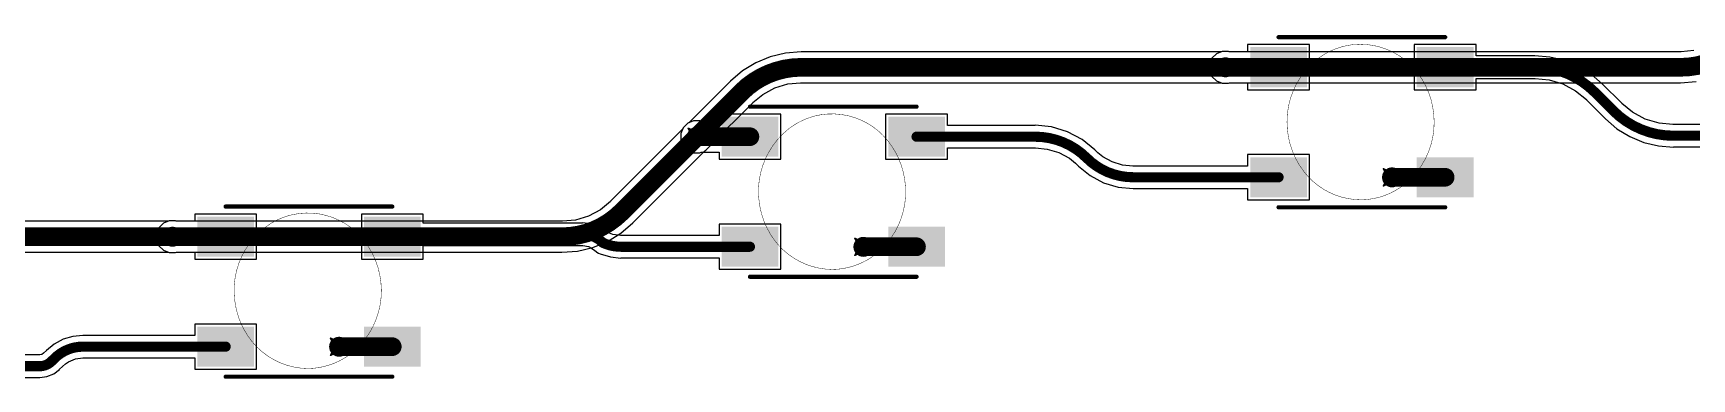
# Model space of a CAD drawing. Header units: inches. Extents: x -11 to 1110, y -7 to 455.
# Drawn here: x 252.08 to 301.85, y 297.59 to 307.96 of the extents above; entities that cross this region are included whole.
import ezdxf

# ---------------------------------------------------------------- set-up
doc = ezdxf.new("R2010")
doc.units = ezdxf.units.IN
for name, color, linetype in [('Bottom Layer', 5, 'Continuous'), ('Drill Drawing', 1, 'Continuous'), ('Mechanical 7', 56, 'Continuous'), ('Top Layer', 1, 'Continuous'), ('Top Overlay', 2, 'Continuous'), ('Top Paste', 8, 'Continuous'), ('Top Solder', 216, 'Continuous'), ('Via Holes', 16, 'Continuous')]:
    doc.layers.add(name, color=color, linetype=linetype)

msp = doc.modelspace()

# ---------------------------------------------------------------- hatches: boundary and pattern name
at = {"layer": 'Bottom Layer'}
h = msp.add_hatch(color=5, dxfattribs=at)
edge = h.paths.add_edge_path()
edge.add_arc((287.855, 306.936), 0.3, 0, 360)
h = msp.add_hatch(color=5, dxfattribs=at)
edge = h.paths.add_edge_path()
edge.add_arc((271.991, 304.852), 0.3, 0, 360)
h = msp.add_hatch(color=5, dxfattribs=at)
edge = h.paths.add_edge_path()
edge.add_arc((292.855, 303.636), 0.3, 0, 360)
h = msp.add_hatch(color=5, dxfattribs=at)
edge = h.paths.add_edge_path()
edge.add_arc((256.257, 301.856), 0.3, 0, 360)
h = msp.add_hatch(color=5, dxfattribs=at)
edge = h.paths.add_edge_path()
edge.add_arc((276.991, 301.552), 0.3, 0, 360)
h = msp.add_hatch(color=5, dxfattribs=at)
edge = h.paths.add_edge_path()
edge.add_arc((261.257, 298.556), 0.3, 0, 360)
at = {"layer": 'Top Layer'}
h = msp.add_hatch(color=1, dxfattribs=at)
edge = h.paths.add_edge_path()
edge.add_arc((287.855, 306.936), 0.3, 0, 360)
for points in [[(288.701, 307.439), (290.201, 307.439), (290.201, 306.439), (288.701, 306.439)], [(295.201, 306.439), (293.701, 306.439), (293.701, 307.439), (295.201, 307.439)], [(272.836, 305.355), (274.336, 305.355), (274.336, 304.355), (272.836, 304.355)], [(279.336, 304.355), (277.836, 304.355), (277.836, 305.355), (279.336, 305.355)], [(288.701, 304.139), (290.201, 304.139), (290.201, 303.139), (288.701, 303.139)], [(293.701, 304.139), (295.201, 304.139), (295.201, 303.139), (293.701, 303.139)], [(257.103, 302.359), (258.603, 302.359), (258.603, 301.359), (257.103, 301.359)], [(263.603, 301.359), (262.103, 301.359), (262.103, 302.359), (263.603, 302.359)], [(272.836, 302.055), (274.336, 302.055), (274.336, 301.055), (272.836, 301.055)], [(277.836, 302.055), (279.336, 302.055), (279.336, 301.055), (277.836, 301.055)], [(257.103, 299.059), (258.603, 299.059), (258.603, 298.059), (257.103, 298.059)], [(262.103, 299.059), (263.603, 299.059), (263.603, 298.059), (262.103, 298.059)]]:
    msp.add_hatch(color=1, dxfattribs=at).paths.add_polyline_path(points)
h = msp.add_hatch(color=1, dxfattribs=at)
edge = h.paths.add_edge_path()
edge.add_arc((271.991, 304.852), 0.3, 0, 360)
h = msp.add_hatch(color=1, dxfattribs=at)
edge = h.paths.add_edge_path()
edge.add_arc((292.855, 303.636), 0.3, 0, 360)
h = msp.add_hatch(color=1, dxfattribs=at)
edge = h.paths.add_edge_path()
edge.add_arc((256.257, 301.856), 0.3, 0, 360)
h = msp.add_hatch(color=1, dxfattribs=at)
edge = h.paths.add_edge_path()
edge.add_arc((276.991, 301.552), 0.3, 0, 360)
h = msp.add_hatch(color=1, dxfattribs=at)
edge = h.paths.add_edge_path()
edge.add_arc((261.257, 298.556), 0.3, 0, 360)
at = {"layer": 'Top Paste'}
for points in [[(288.701, 307.439), (290.201, 307.439), (290.201, 306.439), (288.701, 306.439)], [(295.201, 306.439), (293.701, 306.439), (293.701, 307.439), (295.201, 307.439)], [(272.836, 305.355), (274.336, 305.355), (274.336, 304.355), (272.836, 304.355)], [(279.336, 304.355), (277.836, 304.355), (277.836, 305.355), (279.336, 305.355)], [(288.701, 304.139), (290.201, 304.139), (290.201, 303.139), (288.701, 303.139)], [(293.701, 304.139), (295.201, 304.139), (295.201, 303.139), (293.701, 303.139)], [(257.103, 302.359), (258.603, 302.359), (258.603, 301.359), (257.103, 301.359)], [(263.603, 301.359), (262.103, 301.359), (262.103, 302.359), (263.603, 302.359)], [(272.836, 302.055), (274.336, 302.055), (274.336, 301.055), (272.836, 301.055)], [(277.836, 302.055), (279.336, 302.055), (279.336, 301.055), (277.836, 301.055)], [(257.103, 299.059), (258.603, 299.059), (258.603, 298.059), (257.103, 298.059)], [(262.103, 299.059), (263.603, 299.059), (263.603, 298.059), (262.103, 298.059)]]:
    msp.add_hatch(color=8, dxfattribs=at).paths.add_polyline_path(points)
at = {"layer": 'Top Solder'}
for points in [[(288.599, 307.541), (290.302, 307.541), (290.302, 306.338), (288.599, 306.338)], [(295.302, 306.338), (293.599, 306.338), (293.599, 307.541), (295.302, 307.541)], [(272.735, 305.457), (274.438, 305.457), (274.438, 304.254), (272.735, 304.254)], [(279.438, 304.254), (277.735, 304.254), (277.735, 305.457), (279.438, 305.457)], [(288.599, 304.241), (290.302, 304.241), (290.302, 303.038), (288.599, 303.038)], [(293.599, 304.241), (295.302, 304.241), (295.302, 303.038), (293.599, 303.038)], [(257.001, 302.461), (258.705, 302.461), (258.705, 301.258), (257.001, 301.258)], [(263.705, 301.258), (262.001, 301.258), (262.001, 302.461), (263.705, 302.461)], [(272.735, 302.157), (274.438, 302.157), (274.438, 300.954), (272.735, 300.954)], [(277.735, 302.157), (279.438, 302.157), (279.438, 300.954), (277.735, 300.954)], [(257.001, 299.161), (258.705, 299.161), (258.705, 297.958), (257.001, 297.958)], [(262.001, 299.161), (263.705, 299.161), (263.705, 297.958), (262.001, 297.958)]]:
    msp.add_hatch(color=216, dxfattribs=at).paths.add_polyline_path(points)
at = {"layer": 'Via Holes'}
h = msp.add_hatch(color=7, dxfattribs=at)
edge = h.paths.add_edge_path()
edge.add_arc((287.855, 306.936), 0.15, 0, 360)
h = msp.add_hatch(color=7, dxfattribs=at)
edge = h.paths.add_edge_path()
edge.add_arc((271.991, 304.852), 0.15, 0, 360)
h = msp.add_hatch(color=7, dxfattribs=at)
edge = h.paths.add_edge_path()
edge.add_arc((292.855, 303.636), 0.15, 0, 360)
h = msp.add_hatch(color=7, dxfattribs=at)
edge = h.paths.add_edge_path()
edge.add_arc((256.257, 301.856), 0.15, 0, 360)
h = msp.add_hatch(color=7, dxfattribs=at)
edge = h.paths.add_edge_path()
edge.add_arc((276.991, 301.552), 0.15, 0, 360)
h = msp.add_hatch(color=7, dxfattribs=at)
edge = h.paths.add_edge_path()
edge.add_arc((261.257, 298.556), 0.15, 0, 360)

# ---------------------------------------------------------------- linework, layer by layer
at = {"layer": 'Bottom Layer'}
for p, q in [((274.198, 307.255), (273.762, 307.075)), ((274.656, 307.365), (274.198, 307.255)), ((275.127, 307.402), (274.656, 307.365)), ((287.732, 307.402), (275.127, 307.402)), ((275.127, 307.402), (275.127, 307.402)), ((287.76, 307.414), (287.732, 307.402)), ((287.95, 307.414), (287.76, 307.414)), ((287.978, 307.402), (287.95, 307.414)), ((301.509, 307.402), (287.978, 307.402)), ((301.531, 307.398), (301.509, 307.402)), ((301.915, 307.436), (301.531, 307.398)), ((273.36, 306.828), (273.001, 306.522)), ((273.762, 307.075), (273.36, 306.828)), ((273.001, 306.521), (271.748, 305.269)), ((273.001, 306.522), (273.001, 306.521)), ((273.001, 306.521), (273.001, 306.521)), ((273.672, 305.88), (273.971, 306.125)), ((273.971, 306.125), (274.331, 306.318)), ((274.331, 306.318), (274.721, 306.436)), ((274.721, 306.436), (275.106, 306.474)), ((275.106, 306.474), (275.127, 306.47)), ((275.127, 306.47), (287.732, 306.47)), ((287.732, 306.47), (287.76, 306.458)), ((287.76, 306.458), (287.95, 306.458)), ((287.95, 306.458), (287.978, 306.47)), ((287.978, 306.47), (301.509, 306.47)), ((301.509, 306.469), (301.98, 306.506)), ((301.509, 306.47), (301.509, 306.469)), ((272.407, 304.609), (273.66, 305.862)), ((273.66, 305.862), (273.672, 305.88)), ((271.72, 305.257), (271.586, 305.123)), ((271.748, 305.269), (271.72, 305.257)), ((271.574, 305.095), (269.409, 302.929)), ((271.586, 305.123), (271.574, 305.095)), ((270.068, 302.27), (272.233, 304.435)), ((272.233, 304.435), (272.261, 304.447)), ((272.261, 304.447), (272.396, 304.581)), ((272.396, 304.581), (272.407, 304.609)), ((269.098, 302.666), (268.738, 302.474)), ((269.397, 302.912), (269.098, 302.666)), ((269.409, 302.929), (269.397, 302.912)), ((256.134, 302.322), (245.6, 302.322)), ((256.162, 302.334), (256.134, 302.322)), ((256.352, 302.334), (256.162, 302.334)), ((256.381, 302.322), (256.352, 302.334)), ((267.942, 302.322), (256.381, 302.322)), ((267.964, 302.318), (267.942, 302.322)), ((268.348, 302.356), (267.964, 302.318)), ((268.738, 302.474), (268.348, 302.356)), ((269.71, 301.964), (270.068, 302.27)), ((270.068, 302.27), (270.068, 302.27)), ((268.872, 301.536), (269.307, 301.717)), ((269.307, 301.717), (269.71, 301.964)), ((245.6, 301.39), (256.134, 301.39)), ((256.134, 301.39), (256.162, 301.378)), ((256.162, 301.378), (256.352, 301.378)), ((256.352, 301.378), (256.381, 301.39)), ((256.381, 301.39), (267.942, 301.39)), ((267.942, 301.389), (268.413, 301.426)), ((267.942, 301.39), (267.942, 301.389)), ((268.413, 301.426), (268.872, 301.536))]:
    msp.add_line(p, q, dxfattribs=at)
for points in [[(303.306, 307.68, 0.559, 0.559, -0.198912), (301.509, 306.936, 0.559, 0.559, 0)], [(273.331, 306.192, 0.559, 0.559, -0.198912), (275.127, 306.936, 0.559, 0.559, 0)], [(275.127, 306.936, 0.559, 0.559, 0), (287.855, 306.936, 0.559, 0.559, 0)], [(287.855, 306.936, 0.559, 0.559, 0), (301.509, 306.936, 0.559, 0.559, 0)], [(271.991, 304.852, 0.559, 0.559, 0), (273.331, 306.192, 0.559, 0.559, 0)], [(269.739, 302.6, 0.559, 0.559, 0), (271.991, 304.852, 0.559, 0.559, 0)], [(269.739, 302.6, 0.559, 0.559, -0.198912), (267.942, 301.856, 0.559, 0.559, 0)], [(245.6, 301.856, 0.559, 0.559, 0), (256.257, 301.856, 0.559, 0.559, 0)], [(256.257, 301.856, 0.559, 0.559, 0), (267.942, 301.856, 0.559, 0.559, 0)]]:
    msp.add_lwpolyline(points, format="xyseb", dxfattribs=at)
for points in [[(274.987, 306.936, 0.279, 0.279, 1), (275.266, 306.936, 0.279, 0.279, 1)], [(274.987, 306.936, 0.279, 0.279, 1), (275.266, 306.936, 0.279, 0.279, 1)], [(287.715, 306.936, 0.279, 0.279, 1), (287.995, 306.936, 0.279, 0.279, 1)], [(287.715, 306.936, 0.279, 0.279, 1), (287.995, 306.936, 0.279, 0.279, 1)], [(301.37, 306.936, 0.279, 0.279, 1), (301.649, 306.936, 0.279, 0.279, 1)], [(301.37, 306.936, 0.279, 0.279, 1), (301.649, 306.936, 0.279, 0.279, 1)], [(273.191, 306.192, 0.279, 0.279, 1), (273.47, 306.192, 0.279, 0.279, 1)], [(273.191, 306.192, 0.279, 0.279, 1), (273.47, 306.192, 0.279, 0.279, 1)], [(271.851, 304.852, 0.279, 0.279, 1), (272.13, 304.852, 0.279, 0.279, 1)], [(271.851, 304.852, 0.279, 0.279, 1), (272.13, 304.852, 0.279, 0.279, 1)], [(269.599, 302.6, 0.279, 0.279, 1), (269.878, 302.6, 0.279, 0.279, 1)], [(269.599, 302.6, 0.279, 0.279, 1), (269.878, 302.6, 0.279, 0.279, 1)], [(256.118, 301.856, 0.279, 0.279, 1), (256.397, 301.856, 0.279, 0.279, 1)], [(256.118, 301.856, 0.279, 0.279, 1), (256.397, 301.856, 0.279, 0.279, 1)], [(267.803, 301.856, 0.279, 0.279, 1), (268.082, 301.856, 0.279, 0.279, 1)], [(267.803, 301.856, 0.279, 0.279, 1), (268.082, 301.856, 0.279, 0.279, 1)]]:
    msp.add_lwpolyline(points, format="xyseb", close=True, dxfattribs=at)
at = {"layer": 'Drill Drawing'}
for points in [[(287.601, 307.19, 0.0508, 0.0508, 0), (287.855, 307.063, 0.0508, 0.0508, 0)], [(287.601, 307.19, 0.0508, 0.0508, 0), (287.728, 306.936, 0.0508, 0.0508, 0)], [(287.855, 307.063, 0.0508, 0.0508, 0), (288.109, 307.19, 0.0508, 0.0508, 0)], [(287.982, 306.936, 0.0508, 0.0508, 0), (288.109, 307.19, 0.0508, 0.0508, 0)], [(287.601, 306.682, 0.0508, 0.0508, 0), (287.728, 306.936, 0.0508, 0.0508, 0)], [(287.601, 306.682, 0.0508, 0.0508, 0), (287.855, 306.809, 0.0508, 0.0508, 0)], [(287.855, 306.809, 0.0508, 0.0508, 0), (288.109, 306.682, 0.0508, 0.0508, 0)], [(287.982, 306.936, 0.0508, 0.0508, 0), (288.109, 306.682, 0.0508, 0.0508, 0)], [(271.737, 305.106, 0.0508, 0.0508, 0), (271.991, 304.979, 0.0508, 0.0508, 0)], [(271.737, 305.106, 0.0508, 0.0508, 0), (271.864, 304.852, 0.0508, 0.0508, 0)], [(271.991, 304.979, 0.0508, 0.0508, 0), (272.245, 305.106, 0.0508, 0.0508, 0)], [(272.118, 304.852, 0.0508, 0.0508, 0), (272.245, 305.106, 0.0508, 0.0508, 0)], [(271.737, 304.598, 0.0508, 0.0508, 0), (271.864, 304.852, 0.0508, 0.0508, 0)], [(271.737, 304.598, 0.0508, 0.0508, 0), (271.991, 304.725, 0.0508, 0.0508, 0)], [(271.991, 304.725, 0.0508, 0.0508, 0), (272.245, 304.598, 0.0508, 0.0508, 0)], [(272.118, 304.852, 0.0508, 0.0508, 0), (272.245, 304.598, 0.0508, 0.0508, 0)], [(292.601, 303.89, 0.0508, 0.0508, 0), (292.855, 303.763, 0.0508, 0.0508, 0)], [(292.601, 303.89, 0.0508, 0.0508, 0), (292.728, 303.636, 0.0508, 0.0508, 0)], [(292.601, 303.382, 0.0508, 0.0508, 0), (292.728, 303.636, 0.0508, 0.0508, 0)], [(292.855, 303.763, 0.0508, 0.0508, 0), (293.109, 303.89, 0.0508, 0.0508, 0)], [(292.982, 303.636, 0.0508, 0.0508, 0), (293.109, 303.89, 0.0508, 0.0508, 0)], [(292.982, 303.636, 0.0508, 0.0508, 0), (293.109, 303.382, 0.0508, 0.0508, 0)], [(292.601, 303.382, 0.0508, 0.0508, 0), (292.855, 303.509, 0.0508, 0.0508, 0)], [(292.855, 303.509, 0.0508, 0.0508, 0), (293.109, 303.382, 0.0508, 0.0508, 0)], [(256.003, 302.11, 0.0508, 0.0508, 0), (256.257, 301.983, 0.0508, 0.0508, 0)], [(256.003, 302.11, 0.0508, 0.0508, 0), (256.13, 301.856, 0.0508, 0.0508, 0)], [(256.003, 301.602, 0.0508, 0.0508, 0), (256.13, 301.856, 0.0508, 0.0508, 0)], [(256.003, 301.602, 0.0508, 0.0508, 0), (256.257, 301.729, 0.0508, 0.0508, 0)], [(256.257, 301.983, 0.0508, 0.0508, 0), (256.511, 302.11, 0.0508, 0.0508, 0)], [(256.257, 301.729, 0.0508, 0.0508, 0), (256.511, 301.602, 0.0508, 0.0508, 0)], [(256.384, 301.856, 0.0508, 0.0508, 0), (256.511, 302.11, 0.0508, 0.0508, 0)], [(256.384, 301.856, 0.0508, 0.0508, 0), (256.511, 301.602, 0.0508, 0.0508, 0)], [(276.737, 301.806, 0.0508, 0.0508, 0), (276.991, 301.679, 0.0508, 0.0508, 0)], [(276.737, 301.806, 0.0508, 0.0508, 0), (276.864, 301.552, 0.0508, 0.0508, 0)], [(276.991, 301.679, 0.0508, 0.0508, 0), (277.245, 301.806, 0.0508, 0.0508, 0)], [(277.118, 301.552, 0.0508, 0.0508, 0), (277.245, 301.806, 0.0508, 0.0508, 0)], [(276.737, 301.298, 0.0508, 0.0508, 0), (276.864, 301.552, 0.0508, 0.0508, 0)], [(276.737, 301.298, 0.0508, 0.0508, 0), (276.991, 301.425, 0.0508, 0.0508, 0)], [(276.991, 301.425, 0.0508, 0.0508, 0), (277.245, 301.298, 0.0508, 0.0508, 0)], [(277.118, 301.552, 0.0508, 0.0508, 0), (277.245, 301.298, 0.0508, 0.0508, 0)], [(261.003, 298.81, 0.0508, 0.0508, 0), (261.257, 298.683, 0.0508, 0.0508, 0)], [(261.003, 298.81, 0.0508, 0.0508, 0), (261.13, 298.556, 0.0508, 0.0508, 0)], [(261.257, 298.683, 0.0508, 0.0508, 0), (261.511, 298.81, 0.0508, 0.0508, 0)], [(261.384, 298.556, 0.0508, 0.0508, 0), (261.511, 298.81, 0.0508, 0.0508, 0)], [(261.003, 298.302, 0.0508, 0.0508, 0), (261.13, 298.556, 0.0508, 0.0508, 0)], [(261.003, 298.302, 0.0508, 0.0508, 0), (261.257, 298.429, 0.0508, 0.0508, 0)], [(261.257, 298.429, 0.0508, 0.0508, 0), (261.511, 298.302, 0.0508, 0.0508, 0)], [(261.384, 298.556, 0.0508, 0.0508, 0), (261.511, 298.302, 0.0508, 0.0508, 0)]]:
    msp.add_lwpolyline(points, format="xyseb", dxfattribs=at)
for points in [[(287.588, 307.19, 0.0254, 0.0254, 1), (287.614, 307.19, 0.0254, 0.0254, 1)], [(287.588, 307.19, 0.0254, 0.0254, 1), (287.614, 307.19, 0.0254, 0.0254, 1)], [(288.096, 307.19, 0.0254, 0.0254, 1), (288.122, 307.19, 0.0254, 0.0254, 1)], [(288.096, 307.19, 0.0254, 0.0254, 1), (288.122, 307.19, 0.0254, 0.0254, 1)], [(287.588, 306.682, 0.0254, 0.0254, 1), (287.614, 306.682, 0.0254, 0.0254, 1)], [(287.588, 306.682, 0.0254, 0.0254, 1), (287.614, 306.682, 0.0254, 0.0254, 1)], [(287.715, 306.936, 0.0254, 0.0254, 1), (287.741, 306.936, 0.0254, 0.0254, 1)], [(287.715, 306.936, 0.0254, 0.0254, 1), (287.741, 306.936, 0.0254, 0.0254, 1)], [(287.842, 307.063, 0.0254, 0.0254, 1), (287.868, 307.063, 0.0254, 0.0254, 1)], [(287.842, 307.063, 0.0254, 0.0254, 1), (287.868, 307.063, 0.0254, 0.0254, 1)], [(287.842, 306.809, 0.0254, 0.0254, 1), (287.868, 306.809, 0.0254, 0.0254, 1)], [(287.842, 306.809, 0.0254, 0.0254, 1), (287.868, 306.809, 0.0254, 0.0254, 1)], [(287.969, 306.936, 0.0254, 0.0254, 1), (287.995, 306.936, 0.0254, 0.0254, 1)], [(287.969, 306.936, 0.0254, 0.0254, 1), (287.995, 306.936, 0.0254, 0.0254, 1)], [(288.096, 306.682, 0.0254, 0.0254, 1), (288.122, 306.682, 0.0254, 0.0254, 1)], [(288.096, 306.682, 0.0254, 0.0254, 1), (288.122, 306.682, 0.0254, 0.0254, 1)], [(271.724, 305.106, 0.0254, 0.0254, 1), (271.749, 305.106, 0.0254, 0.0254, 1)], [(271.724, 305.106, 0.0254, 0.0254, 1), (271.749, 305.106, 0.0254, 0.0254, 1)], [(272.232, 305.106, 0.0254, 0.0254, 1), (272.257, 305.106, 0.0254, 0.0254, 1)], [(272.232, 305.106, 0.0254, 0.0254, 1), (272.257, 305.106, 0.0254, 0.0254, 1)], [(271.851, 304.852, 0.0254, 0.0254, 1), (271.876, 304.852, 0.0254, 0.0254, 1)], [(271.851, 304.852, 0.0254, 0.0254, 1), (271.876, 304.852, 0.0254, 0.0254, 1)], [(271.978, 304.979, 0.0254, 0.0254, 1), (272.003, 304.979, 0.0254, 0.0254, 1)], [(271.978, 304.979, 0.0254, 0.0254, 1), (272.003, 304.979, 0.0254, 0.0254, 1)], [(271.978, 304.725, 0.0254, 0.0254, 1), (272.003, 304.725, 0.0254, 0.0254, 1)], [(271.978, 304.725, 0.0254, 0.0254, 1), (272.003, 304.725, 0.0254, 0.0254, 1)], [(272.105, 304.852, 0.0254, 0.0254, 1), (272.13, 304.852, 0.0254, 0.0254, 1)], [(272.105, 304.852, 0.0254, 0.0254, 1), (272.13, 304.852, 0.0254, 0.0254, 1)], [(271.724, 304.598, 0.0254, 0.0254, 1), (271.749, 304.598, 0.0254, 0.0254, 1)], [(271.724, 304.598, 0.0254, 0.0254, 1), (271.749, 304.598, 0.0254, 0.0254, 1)], [(272.232, 304.598, 0.0254, 0.0254, 1), (272.257, 304.598, 0.0254, 0.0254, 1)], [(272.232, 304.598, 0.0254, 0.0254, 1), (272.257, 304.598, 0.0254, 0.0254, 1)], [(292.588, 303.89, 0.0254, 0.0254, 1), (292.614, 303.89, 0.0254, 0.0254, 1)], [(292.588, 303.89, 0.0254, 0.0254, 1), (292.614, 303.89, 0.0254, 0.0254, 1)], [(292.715, 303.636, 0.0254, 0.0254, 1), (292.741, 303.636, 0.0254, 0.0254, 1)], [(292.715, 303.636, 0.0254, 0.0254, 1), (292.741, 303.636, 0.0254, 0.0254, 1)], [(292.842, 303.763, 0.0254, 0.0254, 1), (292.868, 303.763, 0.0254, 0.0254, 1)], [(292.842, 303.763, 0.0254, 0.0254, 1), (292.868, 303.763, 0.0254, 0.0254, 1)], [(292.969, 303.636, 0.0254, 0.0254, 1), (292.995, 303.636, 0.0254, 0.0254, 1)], [(292.969, 303.636, 0.0254, 0.0254, 1), (292.995, 303.636, 0.0254, 0.0254, 1)], [(293.096, 303.89, 0.0254, 0.0254, 1), (293.122, 303.89, 0.0254, 0.0254, 1)], [(293.096, 303.89, 0.0254, 0.0254, 1), (293.122, 303.89, 0.0254, 0.0254, 1)], [(292.588, 303.382, 0.0254, 0.0254, 1), (292.614, 303.382, 0.0254, 0.0254, 1)], [(292.588, 303.382, 0.0254, 0.0254, 1), (292.614, 303.382, 0.0254, 0.0254, 1)], [(292.842, 303.509, 0.0254, 0.0254, 1), (292.868, 303.509, 0.0254, 0.0254, 1)], [(292.842, 303.509, 0.0254, 0.0254, 1), (292.868, 303.509, 0.0254, 0.0254, 1)], [(293.096, 303.382, 0.0254, 0.0254, 1), (293.122, 303.382, 0.0254, 0.0254, 1)], [(293.096, 303.382, 0.0254, 0.0254, 1), (293.122, 303.382, 0.0254, 0.0254, 1)], [(255.991, 302.11, 0.0254, 0.0254, 1), (256.016, 302.11, 0.0254, 0.0254, 1)], [(255.991, 302.11, 0.0254, 0.0254, 1), (256.016, 302.11, 0.0254, 0.0254, 1)], [(256.118, 301.856, 0.0254, 0.0254, 1), (256.143, 301.856, 0.0254, 0.0254, 1)], [(256.118, 301.856, 0.0254, 0.0254, 1), (256.143, 301.856, 0.0254, 0.0254, 1)], [(256.245, 301.983, 0.0254, 0.0254, 1), (256.27, 301.983, 0.0254, 0.0254, 1)], [(256.245, 301.983, 0.0254, 0.0254, 1), (256.27, 301.983, 0.0254, 0.0254, 1)], [(256.245, 301.729, 0.0254, 0.0254, 1), (256.27, 301.729, 0.0254, 0.0254, 1)], [(256.245, 301.729, 0.0254, 0.0254, 1), (256.27, 301.729, 0.0254, 0.0254, 1)], [(256.372, 301.856, 0.0254, 0.0254, 1), (256.397, 301.856, 0.0254, 0.0254, 1)], [(256.372, 301.856, 0.0254, 0.0254, 1), (256.397, 301.856, 0.0254, 0.0254, 1)], [(256.499, 302.11, 0.0254, 0.0254, 1), (256.524, 302.11, 0.0254, 0.0254, 1)], [(256.499, 302.11, 0.0254, 0.0254, 1), (256.524, 302.11, 0.0254, 0.0254, 1)], [(276.724, 301.806, 0.0254, 0.0254, 1), (276.749, 301.806, 0.0254, 0.0254, 1)], [(276.724, 301.806, 0.0254, 0.0254, 1), (276.749, 301.806, 0.0254, 0.0254, 1)], [(276.978, 301.679, 0.0254, 0.0254, 1), (277.003, 301.679, 0.0254, 0.0254, 1)], [(276.978, 301.679, 0.0254, 0.0254, 1), (277.003, 301.679, 0.0254, 0.0254, 1)], [(277.232, 301.806, 0.0254, 0.0254, 1), (277.257, 301.806, 0.0254, 0.0254, 1)], [(277.232, 301.806, 0.0254, 0.0254, 1), (277.257, 301.806, 0.0254, 0.0254, 1)], [(255.991, 301.602, 0.0254, 0.0254, 1), (256.016, 301.602, 0.0254, 0.0254, 1)], [(255.991, 301.602, 0.0254, 0.0254, 1), (256.016, 301.602, 0.0254, 0.0254, 1)], [(256.499, 301.602, 0.0254, 0.0254, 1), (256.524, 301.602, 0.0254, 0.0254, 1)], [(256.499, 301.602, 0.0254, 0.0254, 1), (256.524, 301.602, 0.0254, 0.0254, 1)], [(276.724, 301.298, 0.0254, 0.0254, 1), (276.749, 301.298, 0.0254, 0.0254, 1)], [(276.724, 301.298, 0.0254, 0.0254, 1), (276.749, 301.298, 0.0254, 0.0254, 1)], [(276.851, 301.552, 0.0254, 0.0254, 1), (276.876, 301.552, 0.0254, 0.0254, 1)], [(276.851, 301.552, 0.0254, 0.0254, 1), (276.876, 301.552, 0.0254, 0.0254, 1)], [(276.978, 301.425, 0.0254, 0.0254, 1), (277.003, 301.425, 0.0254, 0.0254, 1)], [(276.978, 301.425, 0.0254, 0.0254, 1), (277.003, 301.425, 0.0254, 0.0254, 1)], [(277.105, 301.552, 0.0254, 0.0254, 1), (277.13, 301.552, 0.0254, 0.0254, 1)], [(277.105, 301.552, 0.0254, 0.0254, 1), (277.13, 301.552, 0.0254, 0.0254, 1)], [(277.232, 301.298, 0.0254, 0.0254, 1), (277.257, 301.298, 0.0254, 0.0254, 1)], [(277.232, 301.298, 0.0254, 0.0254, 1), (277.257, 301.298, 0.0254, 0.0254, 1)], [(260.991, 298.81, 0.0254, 0.0254, 1), (261.016, 298.81, 0.0254, 0.0254, 1)], [(260.991, 298.81, 0.0254, 0.0254, 1), (261.016, 298.81, 0.0254, 0.0254, 1)], [(261.245, 298.683, 0.0254, 0.0254, 1), (261.27, 298.683, 0.0254, 0.0254, 1)], [(261.245, 298.683, 0.0254, 0.0254, 1), (261.27, 298.683, 0.0254, 0.0254, 1)], [(261.499, 298.81, 0.0254, 0.0254, 1), (261.524, 298.81, 0.0254, 0.0254, 1)], [(261.499, 298.81, 0.0254, 0.0254, 1), (261.524, 298.81, 0.0254, 0.0254, 1)], [(260.991, 298.302, 0.0254, 0.0254, 1), (261.016, 298.302, 0.0254, 0.0254, 1)], [(260.991, 298.302, 0.0254, 0.0254, 1), (261.016, 298.302, 0.0254, 0.0254, 1)], [(261.118, 298.556, 0.0254, 0.0254, 1), (261.143, 298.556, 0.0254, 0.0254, 1)], [(261.118, 298.556, 0.0254, 0.0254, 1), (261.143, 298.556, 0.0254, 0.0254, 1)], [(261.245, 298.429, 0.0254, 0.0254, 1), (261.27, 298.429, 0.0254, 0.0254, 1)], [(261.245, 298.429, 0.0254, 0.0254, 1), (261.27, 298.429, 0.0254, 0.0254, 1)], [(261.372, 298.556, 0.0254, 0.0254, 1), (261.397, 298.556, 0.0254, 0.0254, 1)], [(261.372, 298.556, 0.0254, 0.0254, 1), (261.397, 298.556, 0.0254, 0.0254, 1)], [(261.499, 298.302, 0.0254, 0.0254, 1), (261.524, 298.302, 0.0254, 0.0254, 1)], [(261.499, 298.302, 0.0254, 0.0254, 1), (261.524, 298.302, 0.0254, 0.0254, 1)]]:
    msp.add_lwpolyline(points, format="xyseb", close=True, dxfattribs=at)
at = {"layer": 'Mechanical 7'}
for points in [[(290.709, 307.252, 0.0127, 0.0127, -0.125521), (291.695, 307.618, 0.0127, 0.0127, 0)], [(291.695, 307.618, 0.0127, 0.0127, -0.290336), (293.762, 306.567, 0.0127, 0.0127, 0)], [(289.716, 305.066, 0.0127, 0.0127, -0.270598), (290.709, 307.252, 0.0127, 0.0127, 0)], [(293.762, 306.567, 0.0127, 0.0127, -0.11541), (294.107, 305.527, 0.0127, 0.0127, 0)], [(274.755, 305.096, 0.0127, 0.0127, -0.12477), (275.722, 305.515, 0.0127, 0.0127, 0)], [(275.722, 305.515, 0.0127, 0.0127, -0.292063), (277.839, 304.577, 0.0127, 0.0127, 0)], [(294.107, 305.527, 0.0127, 0.0127, -0.271129), (293.115, 303.34, 0.0127, 0.0127, 0)], [(273.868, 302.861, 0.0127, 0.0127, -0.269516), (274.755, 305.096, 0.0127, 0.0127, 0)], [(290.214, 303.806, 0.0127, 0.0127, -0.144674), (289.716, 305.066, 0.0127, 0.0127, 0)], [(277.839, 304.577, 0.0127, 0.0127, -0.11566), (278.233, 303.555, 0.0127, 0.0127, 0)], [(291.91, 302.963, 0.0127, 0.0127, -0.230626), (290.214, 303.806, 0.0127, 0.0127, 0)], [(278.233, 303.555, 0.0127, 0.0127, -0.269745), (277.345, 301.318, 0.0127, 0.0127, 0)], [(293.115, 303.34, 0.0127, 0.0127, -0.125378), (292.131, 302.975, 0.0127, 0.0127, 0)], [(274.208, 301.921, 0.0127, 0.0127, -0.105098), (273.868, 302.861, 0.0127, 0.0127, 0)], [(291.954, 302.963, 0.0127, 0.0127, -0.004662), (291.91, 302.963, 0.0127, 0.0127, 0)], [(291.998, 302.964, 0.0127, 0.0127, -0.005332), (291.954, 302.963, 0.0127, 0.0127, 0)], [(292.042, 302.967, 0.0127, 0.0127, -0.005985), (291.998, 302.964, 0.0127, 0.0127, 0)], [(292.131, 302.975, 0.0127, 0.0127, -0.013825), (292.042, 302.967, 0.0127, 0.0127, 0)], [(258.155, 299.762, 0.0127, 0.0127, -0.311604), (259.207, 302.253, 0.0127, 0.0127, 0)], [(259.207, 302.253, 0.0127, 0.0127, -0.083681), (259.868, 302.52, 0.0127, 0.0127, 0)], [(259.868, 302.52, 0.0127, 0.0127, -0.292749), (262.03, 301.708, 0.0127, 0.0127, 0)], [(262.03, 301.708, 0.0127, 0.0127, -0.116091), (262.478, 300.71, 0.0127, 0.0127, 0)], [(276.047, 300.875, 0.0127, 0.0127, -0.258743), (274.208, 301.921, 0.0127, 0.0127, 0)], [(277.345, 301.318, 0.0127, 0.0127, -0.125255), (276.379, 300.902, 0.0127, 0.0127, 0)], [(262.478, 300.71, 0.0127, 0.0127, -0.268245), (261.708, 298.427, 0.0127, 0.0127, 0)], [(276.379, 300.902, 0.0127, 0.0127, -0.040482), (276.047, 300.875, 0.0127, 0.0127, 0)], [(258.524, 298.875, 0.0127, 0.0127, -0.101234), (258.155, 299.762, 0.0127, 0.0127, 0)], [(260.315, 297.904, 0.0127, 0.0127, -0.248338), (258.524, 298.875, 0.0127, 0.0127, 0)], [(261.708, 298.427, 0.0127, 0.0127, -0.124868), (260.766, 297.955, 0.0127, 0.0127, 0)], [(260.36, 297.904, 0.0127, 0.0127, -0.005226), (260.315, 297.904, 0.0127, 0.0127, 0)], [(260.766, 297.955, 0.0127, 0.0127, -0.052877), (260.36, 297.904, 0.0127, 0.0127, 0)]]:
    msp.add_lwpolyline(points, format="xyseb", dxfattribs=at)
for points in [[(291.691, 307.618, 0.00635, 0.00635, 1), (291.698, 307.618, 0.00635, 0.00635, 1)], [(291.691, 307.618, 0.00635, 0.00635, 1), (291.698, 307.618, 0.00635, 0.00635, 1)], [(290.706, 307.252, 0.00635, 0.00635, 1), (290.712, 307.252, 0.00635, 0.00635, 1)], [(290.706, 307.252, 0.00635, 0.00635, 1), (290.712, 307.252, 0.00635, 0.00635, 1)], [(293.759, 306.567, 0.00635, 0.00635, 1), (293.765, 306.567, 0.00635, 0.00635, 1)], [(293.759, 306.567, 0.00635, 0.00635, 1), (293.765, 306.567, 0.00635, 0.00635, 1)], [(275.719, 305.515, 0.00635, 0.00635, 1), (275.725, 305.515, 0.00635, 0.00635, 1)], [(275.719, 305.515, 0.00635, 0.00635, 1), (275.725, 305.515, 0.00635, 0.00635, 1)], [(294.103, 305.527, 0.00635, 0.00635, 1), (294.11, 305.527, 0.00635, 0.00635, 1)], [(294.103, 305.527, 0.00635, 0.00635, 1), (294.11, 305.527, 0.00635, 0.00635, 1)], [(274.752, 305.096, 0.00635, 0.00635, 1), (274.758, 305.096, 0.00635, 0.00635, 1)], [(274.752, 305.096, 0.00635, 0.00635, 1), (274.758, 305.096, 0.00635, 0.00635, 1)], [(289.713, 305.066, 0.00635, 0.00635, 1), (289.719, 305.066, 0.00635, 0.00635, 1)], [(289.713, 305.066, 0.00635, 0.00635, 1), (289.719, 305.066, 0.00635, 0.00635, 1)], [(277.836, 304.577, 0.00635, 0.00635, 1), (277.842, 304.577, 0.00635, 0.00635, 1)], [(277.836, 304.577, 0.00635, 0.00635, 1), (277.842, 304.577, 0.00635, 0.00635, 1)], [(290.211, 303.806, 0.00635, 0.00635, 1), (290.217, 303.806, 0.00635, 0.00635, 1)], [(290.211, 303.806, 0.00635, 0.00635, 1), (290.217, 303.806, 0.00635, 0.00635, 1)], [(278.23, 303.555, 0.00635, 0.00635, 1), (278.236, 303.555, 0.00635, 0.00635, 1)], [(278.23, 303.555, 0.00635, 0.00635, 1), (278.236, 303.555, 0.00635, 0.00635, 1)], [(293.112, 303.34, 0.00635, 0.00635, 1), (293.118, 303.34, 0.00635, 0.00635, 1)], [(293.112, 303.34, 0.00635, 0.00635, 1), (293.118, 303.34, 0.00635, 0.00635, 1)], [(273.865, 302.861, 0.00635, 0.00635, 1), (273.871, 302.861, 0.00635, 0.00635, 1)], [(273.865, 302.861, 0.00635, 0.00635, 1), (273.871, 302.861, 0.00635, 0.00635, 1)], [(291.907, 302.963, 0.00635, 0.00635, 1), (291.913, 302.963, 0.00635, 0.00635, 1)], [(291.907, 302.963, 0.00635, 0.00635, 1), (291.913, 302.963, 0.00635, 0.00635, 1)], [(291.951, 302.963, 0.00635, 0.00635, 1), (291.957, 302.963, 0.00635, 0.00635, 1)], [(291.951, 302.963, 0.00635, 0.00635, 1), (291.957, 302.963, 0.00635, 0.00635, 1)], [(291.995, 302.964, 0.00635, 0.00635, 1), (292.001, 302.964, 0.00635, 0.00635, 1)], [(291.995, 302.964, 0.00635, 0.00635, 1), (292.001, 302.964, 0.00635, 0.00635, 1)], [(292.039, 302.967, 0.00635, 0.00635, 1), (292.045, 302.967, 0.00635, 0.00635, 1)], [(292.039, 302.967, 0.00635, 0.00635, 1), (292.045, 302.967, 0.00635, 0.00635, 1)], [(292.127, 302.975, 0.00635, 0.00635, 1), (292.134, 302.975, 0.00635, 0.00635, 1)], [(292.127, 302.975, 0.00635, 0.00635, 1), (292.134, 302.975, 0.00635, 0.00635, 1)], [(259.204, 302.253, 0.00635, 0.00635, 1), (259.21, 302.253, 0.00635, 0.00635, 1)], [(259.204, 302.253, 0.00635, 0.00635, 1), (259.21, 302.253, 0.00635, 0.00635, 1)], [(259.865, 302.52, 0.00635, 0.00635, 1), (259.871, 302.52, 0.00635, 0.00635, 1)], [(259.865, 302.52, 0.00635, 0.00635, 1), (259.871, 302.52, 0.00635, 0.00635, 1)], [(262.027, 301.708, 0.00635, 0.00635, 1), (262.033, 301.708, 0.00635, 0.00635, 1)], [(262.027, 301.708, 0.00635, 0.00635, 1), (262.033, 301.708, 0.00635, 0.00635, 1)], [(274.205, 301.921, 0.00635, 0.00635, 1), (274.211, 301.921, 0.00635, 0.00635, 1)], [(274.205, 301.921, 0.00635, 0.00635, 1), (274.211, 301.921, 0.00635, 0.00635, 1)], [(277.342, 301.318, 0.00635, 0.00635, 1), (277.348, 301.318, 0.00635, 0.00635, 1)], [(277.342, 301.318, 0.00635, 0.00635, 1), (277.348, 301.318, 0.00635, 0.00635, 1)], [(262.475, 300.71, 0.00635, 0.00635, 1), (262.481, 300.71, 0.00635, 0.00635, 1)], [(262.475, 300.71, 0.00635, 0.00635, 1), (262.481, 300.71, 0.00635, 0.00635, 1)], [(276.044, 300.875, 0.00635, 0.00635, 1), (276.051, 300.875, 0.00635, 0.00635, 1)], [(276.044, 300.875, 0.00635, 0.00635, 1), (276.051, 300.875, 0.00635, 0.00635, 1)], [(276.376, 300.902, 0.00635, 0.00635, 1), (276.382, 300.902, 0.00635, 0.00635, 1)], [(276.376, 300.902, 0.00635, 0.00635, 1), (276.382, 300.902, 0.00635, 0.00635, 1)], [(258.152, 299.762, 0.00635, 0.00635, 1), (258.158, 299.762, 0.00635, 0.00635, 1)], [(258.152, 299.762, 0.00635, 0.00635, 1), (258.158, 299.762, 0.00635, 0.00635, 1)], [(258.521, 298.875, 0.00635, 0.00635, 1), (258.527, 298.875, 0.00635, 0.00635, 1)], [(258.521, 298.875, 0.00635, 0.00635, 1), (258.527, 298.875, 0.00635, 0.00635, 1)], [(261.704, 298.427, 0.00635, 0.00635, 1), (261.711, 298.427, 0.00635, 0.00635, 1)], [(261.704, 298.427, 0.00635, 0.00635, 1), (261.711, 298.427, 0.00635, 0.00635, 1)], [(260.312, 297.904, 0.00635, 0.00635, 1), (260.319, 297.904, 0.00635, 0.00635, 1)], [(260.312, 297.904, 0.00635, 0.00635, 1), (260.319, 297.904, 0.00635, 0.00635, 1)], [(260.356, 297.904, 0.00635, 0.00635, 1), (260.363, 297.904, 0.00635, 0.00635, 1)], [(260.356, 297.904, 0.00635, 0.00635, 1), (260.363, 297.904, 0.00635, 0.00635, 1)], [(260.762, 297.955, 0.00635, 0.00635, 1), (260.769, 297.955, 0.00635, 0.00635, 1)], [(260.762, 297.955, 0.00635, 0.00635, 1), (260.769, 297.955, 0.00635, 0.00635, 1)]]:
    msp.add_lwpolyline(points, format="xyseb", close=True, dxfattribs=at)
at = {"layer": 'Top Layer'}
for p, q in [((290.378, 307.617), (288.523, 307.617)), ((288.523, 307.617), (288.523, 307.405)), ((290.378, 306.261), (290.378, 307.617)), ((295.378, 307.617), (293.523, 307.617)), ((293.523, 307.617), (293.523, 306.261)), ((295.378, 307.276), (295.378, 307.617)), ((287.45, 307.206), (287.377, 307.031)), ((287.584, 307.341), (287.45, 307.206)), ((287.76, 307.414), (287.584, 307.341)), ((287.95, 307.414), (287.76, 307.414)), ((287.97, 307.405), (287.95, 307.414)), ((288.523, 307.405), (287.97, 307.405)), ((297.138, 307.276), (295.378, 307.276)), ((297.589, 307.243), (297.138, 307.278)), ((297.138, 307.278), (297.138, 307.276)), ((298.028, 307.137), (297.589, 307.243)), ((298.445, 306.964), (298.028, 307.137)), ((287.377, 307.031), (287.377, 306.841)), ((287.377, 306.841), (287.45, 306.665)), ((287.45, 306.665), (287.584, 306.531)), ((298.831, 306.728), (298.445, 306.964)), ((299.174, 306.435), (298.831, 306.728)), ((287.584, 306.531), (287.76, 306.458)), ((287.76, 306.458), (287.95, 306.458)), ((287.95, 306.458), (287.986, 306.473)), ((287.986, 306.473), (288.523, 306.473)), ((288.523, 306.473), (288.523, 306.261)), ((288.523, 306.261), (290.378, 306.261)), ((293.523, 306.261), (295.378, 306.261)), ((295.378, 306.261), (295.378, 306.603)), ((295.378, 306.603), (297.138, 306.603)), ((297.138, 306.603), (297.153, 306.605)), ((297.153, 306.605), (297.569, 306.565)), ((297.569, 306.565), (297.983, 306.439)), ((297.983, 306.439), (298.365, 306.235)), ((298.365, 306.235), (298.688, 305.97)), ((299.172, 306.433), (299.174, 306.435)), ((299.74, 305.866), (299.172, 306.433)), ((298.688, 305.97), (298.696, 305.957)), ((298.696, 305.957), (299.264, 305.39)), ((299.748, 305.853), (299.74, 305.866)), ((300.071, 305.588), (299.748, 305.853)), ((271.72, 305.257), (271.586, 305.123)), ((271.896, 305.33), (271.72, 305.257)), ((272.086, 305.33), (271.896, 305.33)), ((272.106, 305.322), (272.086, 305.33)), ((272.659, 305.322), (272.106, 305.322)), ((274.514, 305.533), (272.659, 305.533)), ((272.659, 305.533), (272.659, 305.322)), ((274.514, 304.178), (274.514, 305.533)), ((279.514, 305.533), (277.659, 305.533)), ((277.659, 305.533), (277.659, 304.178)), ((279.514, 305.192), (279.514, 305.533)), ((282.148, 305.192), (279.514, 305.192)), ((282.641, 305.149), (282.148, 305.198)), ((282.148, 305.198), (282.148, 305.192)), ((283.115, 305.005), (282.641, 305.149)), ((299.264, 305.39), (299.262, 305.388)), ((299.262, 305.388), (299.606, 305.095)), ((300.453, 305.384), (300.071, 305.588)), ((300.867, 305.258), (300.453, 305.384)), ((301.283, 305.218), (300.867, 305.258)), ((301.298, 305.22), (301.283, 305.218)), ((304.474, 305.22), (301.298, 305.22)), ((271.586, 305.123), (271.513, 304.947)), ((271.513, 304.947), (271.513, 304.757)), ((271.513, 304.757), (271.586, 304.581)), ((283.552, 304.772), (283.115, 305.005)), ((283.935, 304.458), (283.552, 304.772)), ((299.606, 305.095), (299.991, 304.859)), ((299.991, 304.859), (300.408, 304.686)), ((300.408, 304.686), (300.848, 304.58)), ((271.586, 304.581), (271.72, 304.447)), ((271.72, 304.447), (271.896, 304.374)), ((271.896, 304.374), (272.086, 304.374)), ((272.086, 304.374), (272.122, 304.389)), ((272.122, 304.389), (272.659, 304.389)), ((272.659, 304.389), (272.659, 304.178)), ((272.659, 304.178), (274.514, 304.178)), ((277.659, 304.178), (279.514, 304.178)), ((279.514, 304.178), (279.514, 304.519)), ((279.514, 304.519), (282.148, 304.519)), ((282.148, 304.519), (282.157, 304.521)), ((282.157, 304.521), (282.509, 304.486)), ((282.509, 304.486), (282.856, 304.381)), ((282.856, 304.381), (283.176, 304.21)), ((283.176, 304.21), (283.359, 304.059)), ((284.027, 304.373), (283.935, 304.458)), ((283.935, 304.458), (283.935, 304.458)), ((284.177, 304.25), (284.027, 304.373)), ((284.459, 304.099), (284.177, 304.25)), ((290.378, 304.317), (288.523, 304.317)), ((288.523, 304.317), (288.523, 303.976)), ((290.378, 302.961), (290.378, 304.317)), ((300.848, 304.58), (301.298, 304.545)), ((301.298, 304.545), (301.298, 304.547)), ((301.298, 304.547), (304.474, 304.547)), ((283.359, 304.059), (283.451, 303.974)), ((283.451, 303.974), (283.451, 303.974)), ((283.451, 303.974), (283.801, 303.687)), ((283.801, 303.687), (284.201, 303.474)), ((284.766, 304.006), (284.459, 304.099)), ((285.079, 303.975), (284.766, 304.006)), ((285.085, 303.976), (285.079, 303.975)), ((288.523, 303.976), (285.085, 303.976)), ((284.201, 303.474), (284.634, 303.342)), ((284.634, 303.342), (285.085, 303.298)), ((285.085, 303.298), (285.085, 303.303)), ((285.085, 303.303), (288.523, 303.303)), ((288.523, 303.303), (288.523, 302.961)), ((288.523, 302.961), (290.378, 302.961)), ((255.987, 302.261), (255.852, 302.126)), ((256.162, 302.334), (255.987, 302.261)), ((256.352, 302.334), (256.162, 302.334)), ((256.372, 302.325), (256.352, 302.334)), ((256.925, 302.325), (256.372, 302.325)), ((258.781, 302.537), (256.925, 302.537)), ((256.925, 302.537), (256.925, 302.325)), ((258.781, 301.181), (258.781, 302.537)), ((263.781, 302.537), (261.925, 302.537)), ((261.925, 302.537), (261.925, 301.181)), ((263.781, 302.266), (263.781, 302.537)), ((268.558, 302.266), (263.781, 302.266)), ((268.868, 302.229), (268.558, 302.27)), ((268.558, 302.27), (268.558, 302.266)), ((268.969, 302.188), (268.868, 302.229)), ((268.994, 302.183), (268.969, 302.188)), ((269.001, 302.181), (268.994, 302.183)), ((269.028, 302.163), (269.001, 302.181)), ((269.157, 302.11), (269.028, 302.163)), ((274.514, 302.233), (272.659, 302.233)), ((272.659, 302.233), (272.659, 301.892)), ((274.514, 300.878), (274.514, 302.233)), ((255.852, 302.126), (255.78, 301.951)), ((255.78, 301.951), (255.78, 301.761)), ((255.78, 301.761), (255.852, 301.585)), ((269.324, 301.982), (269.157, 302.11)), ((269.468, 301.922), (269.324, 301.982)), ((269.707, 301.891), (269.468, 301.922)), ((269.712, 301.892), (269.707, 301.891)), ((272.659, 301.892), (269.712, 301.892)), ((255.852, 301.585), (255.987, 301.451)), ((255.987, 301.451), (256.162, 301.378)), ((256.162, 301.378), (256.352, 301.378)), ((256.352, 301.378), (256.389, 301.393)), ((256.389, 301.393), (256.925, 301.393)), ((256.925, 301.393), (256.925, 301.181)), ((256.925, 301.181), (258.781, 301.181)), ((261.925, 301.181), (263.781, 301.181)), ((263.781, 301.181), (263.781, 301.593)), ((263.781, 301.593), (268.558, 301.593)), ((268.558, 301.593), (268.568, 301.595)), ((268.568, 301.595), (268.741, 301.561)), ((268.741, 301.561), (268.743, 301.559)), ((268.743, 301.559), (268.749, 301.558)), ((268.749, 301.558), (268.761, 301.556)), ((268.761, 301.556), (268.829, 301.51)), ((268.829, 301.51), (268.927, 301.44)), ((268.927, 301.44), (269.022, 301.377)), ((269.022, 301.377), (269.036, 301.367)), ((269.036, 301.367), (269.043, 301.366)), ((269.043, 301.366), (269.094, 301.34)), ((269.094, 301.34), (269.397, 301.248)), ((269.397, 301.248), (269.712, 301.217)), ((269.712, 301.217), (269.712, 301.219)), ((269.712, 301.219), (272.659, 301.219)), ((272.659, 301.219), (272.659, 300.878)), ((272.659, 300.878), (274.514, 300.878)), ((258.781, 299.237), (256.925, 299.237)), ((256.925, 299.237), (256.925, 298.896)), ((258.781, 297.881), (258.781, 299.237)), ((252.977, 298.779), (252.709, 298.636)), ((253.267, 298.867), (252.977, 298.779)), ((253.568, 298.897), (253.267, 298.867)), ((253.568, 298.896), (253.568, 298.897)), ((256.925, 298.896), (253.568, 298.896)), ((252.274, 298.31), (248.185, 298.31)), ((252.336, 298.325), (252.274, 298.313)), ((252.274, 298.313), (252.274, 298.31)), ((252.388, 298.36), (252.336, 298.325)), ((252.475, 298.444), (252.388, 298.36)), ((252.709, 298.636), (252.475, 298.444)), ((252.475, 298.444), (252.475, 298.444)), ((253.132, 298.107), (253.342, 298.194)), ((253.342, 298.194), (253.564, 298.223)), ((253.564, 298.223), (253.568, 298.223)), ((253.568, 298.223), (256.925, 298.223)), ((256.925, 298.223), (256.925, 297.881)), ((252.274, 297.636), (252.491, 297.664)), ((252.491, 297.664), (252.693, 297.748)), ((252.693, 297.748), (252.862, 297.878)), ((252.862, 297.878), (252.867, 297.881)), ((252.867, 297.881), (252.952, 297.967)), ((252.952, 297.967), (253.048, 298.042)), ((253.048, 298.042), (253.132, 298.107)), ((256.925, 297.881), (258.781, 297.881)), ((248.185, 297.636), (252.274, 297.636)), ((252.274, 297.636), (252.274, 297.636))]:
    msp.add_line(p, q, dxfattribs=at)
for points in [[(287.855, 306.939, 0.559, 0.559, 0), (289.451, 306.939, 0.559, 0.559, 0)], [(294.451, 306.939, 0.305, 0.305, 0), (297.138, 306.939, 0.305, 0.305, 0)], [(297.138, 306.939, 0.305, 0.305, -0.198912), (298.934, 306.195, 0.305, 0.305, 0)], [(298.934, 306.195, 0.305, 0.305, 0), (299.502, 305.628, 0.305, 0.305, 0)], [(301.298, 304.884, 0.305, 0.305, -0.198912), (299.502, 305.628, 0.305, 0.305, 0)], [(271.991, 304.855, 0.559, 0.559, 0), (273.586, 304.855, 0.559, 0.559, 0)], [(278.586, 304.855, 0.305, 0.305, 0), (282.148, 304.855, 0.305, 0.305, 0)], [(282.148, 304.855, 0.305, 0.305, -0.198912), (283.693, 304.216, 0.305, 0.305, 0)], [(301.298, 304.884, 0.305, 0.305, 0), (305.402, 304.884, 0.305, 0.305, 0)], [(285.085, 303.639, 0.305, 0.305, -0.198912), (283.693, 304.216, 0.305, 0.305, 0)], [(285.085, 303.639, 0.305, 0.305, 0), (289.451, 303.639, 0.305, 0.305, 0)], [(292.855, 303.639, 0.559, 0.559, 0), (294.451, 303.639, 0.559, 0.559, 0)], [(256.257, 301.859, 0.559, 0.559, 0), (257.853, 301.859, 0.559, 0.559, 0)], [(262.853, 301.859, 0.305, 0.305, 0), (263.195, 301.859, 0.305, 0.305, 0)], [(263.195, 301.859, 0.305, 0.305, -0.198912), (263.365, 301.93, 0.305, 0.305, 0)], [(263.365, 301.93, 0.305, 0.305, 0), (268.558, 301.93, 0.305, 0.305, 0)], [(268.558, 301.93, 0.305, 0.305, -0.093815), (268.872, 301.87, 0.305, 0.305, 0)], [(268.872, 301.87, 0.305, 0.305, -0.103173), (269.165, 301.678, 0.305, 0.305, 0)], [(269.712, 301.555, 0.305, 0.305, -0.111013), (269.165, 301.678, 0.305, 0.305, 0)], [(269.712, 301.555, 0.305, 0.305, 0), (273.586, 301.555, 0.305, 0.305, 0)], [(276.991, 301.555, 0.559, 0.559, 0), (278.586, 301.555, 0.559, 0.559, 0)], [(252.714, 298.205, 0.305, 0.305, -0.198912), (253.568, 298.559, 0.305, 0.305, 0)], [(253.568, 298.559, 0.305, 0.305, 0), (257.853, 298.559, 0.305, 0.305, 0)], [(261.257, 298.559, 0.559, 0.559, 0), (262.853, 298.559, 0.559, 0.559, 0)], [(252.628, 298.12, 0.305, 0.305, -0.198912), (252.274, 297.973, 0.305, 0.305, 0)], [(252.628, 298.12, 0.305, 0.305, 0), (252.714, 298.205, 0.305, 0.305, 0)], [(247.257, 297.973, 0.305, 0.305, 0), (252.274, 297.973, 0.305, 0.305, 0)]]:
    msp.add_lwpolyline(points, format="xyseb", dxfattribs=at)
for points in [[(287.715, 306.939, 0.279, 0.279, 1), (287.995, 306.939, 0.279, 0.279, 1)], [(289.311, 306.939, 0.279, 0.279, 1), (289.59, 306.939, 0.279, 0.279, 1)], [(294.374, 306.939, 0.152, 0.152, 1), (294.527, 306.939, 0.152, 0.152, 1)], [(297.062, 306.939, 0.152, 0.152, 1), (297.214, 306.939, 0.152, 0.152, 1)], [(297.062, 306.939, 0.152, 0.152, 1), (297.214, 306.939, 0.152, 0.152, 1)], [(298.858, 306.195, 0.152, 0.152, 1), (299.011, 306.195, 0.152, 0.152, 1)], [(298.858, 306.195, 0.152, 0.152, 1), (299.011, 306.195, 0.152, 0.152, 1)], [(299.426, 305.628, 0.152, 0.152, 1), (299.578, 305.628, 0.152, 0.152, 1)], [(299.426, 305.628, 0.152, 0.152, 1), (299.578, 305.628, 0.152, 0.152, 1)], [(271.851, 304.855, 0.279, 0.279, 1), (272.13, 304.855, 0.279, 0.279, 1)], [(273.447, 304.855, 0.279, 0.279, 1), (273.726, 304.855, 0.279, 0.279, 1)], [(278.51, 304.855, 0.152, 0.152, 1), (278.663, 304.855, 0.152, 0.152, 1)], [(282.072, 304.855, 0.152, 0.152, 1), (282.225, 304.855, 0.152, 0.152, 1)], [(282.072, 304.855, 0.152, 0.152, 1), (282.225, 304.855, 0.152, 0.152, 1)], [(301.222, 304.884, 0.152, 0.152, 1), (301.374, 304.884, 0.152, 0.152, 1)], [(301.222, 304.884, 0.152, 0.152, 1), (301.374, 304.884, 0.152, 0.152, 1)], [(283.616, 304.216, 0.152, 0.152, 1), (283.769, 304.216, 0.152, 0.152, 1)], [(283.616, 304.216, 0.152, 0.152, 1), (283.769, 304.216, 0.152, 0.152, 1)], [(285.008, 303.639, 0.152, 0.152, 1), (285.161, 303.639, 0.152, 0.152, 1)], [(285.008, 303.639, 0.152, 0.152, 1), (285.161, 303.639, 0.152, 0.152, 1)], [(289.374, 303.639, 0.152, 0.152, 1), (289.527, 303.639, 0.152, 0.152, 1)], [(292.715, 303.639, 0.279, 0.279, 1), (292.995, 303.639, 0.279, 0.279, 1)], [(294.311, 303.639, 0.279, 0.279, 1), (294.59, 303.639, 0.279, 0.279, 1)], [(256.118, 301.859, 0.279, 0.279, 1), (256.397, 301.859, 0.279, 0.279, 1)], [(257.713, 301.859, 0.279, 0.279, 1), (257.993, 301.859, 0.279, 0.279, 1)], [(262.777, 301.859, 0.152, 0.152, 1), (262.929, 301.859, 0.152, 0.152, 1)], [(263.119, 301.859, 0.152, 0.152, 1), (263.271, 301.859, 0.152, 0.152, 1)], [(263.119, 301.859, 0.152, 0.152, 1), (263.271, 301.859, 0.152, 0.152, 1)], [(263.289, 301.93, 0.152, 0.152, 1), (263.441, 301.93, 0.152, 0.152, 1)], [(263.289, 301.93, 0.152, 0.152, 1), (263.441, 301.93, 0.152, 0.152, 1)], [(268.482, 301.93, 0.152, 0.152, 1), (268.634, 301.93, 0.152, 0.152, 1)], [(268.482, 301.93, 0.152, 0.152, 1), (268.634, 301.93, 0.152, 0.152, 1)], [(268.796, 301.87, 0.152, 0.152, 1), (268.948, 301.87, 0.152, 0.152, 1)], [(268.796, 301.87, 0.152, 0.152, 1), (268.948, 301.87, 0.152, 0.152, 1)], [(269.089, 301.678, 0.152, 0.152, 1), (269.241, 301.678, 0.152, 0.152, 1)], [(269.089, 301.678, 0.152, 0.152, 1), (269.241, 301.678, 0.152, 0.152, 1)], [(269.636, 301.555, 0.152, 0.152, 1), (269.788, 301.555, 0.152, 0.152, 1)], [(269.636, 301.555, 0.152, 0.152, 1), (269.788, 301.555, 0.152, 0.152, 1)], [(273.51, 301.555, 0.152, 0.152, 1), (273.663, 301.555, 0.152, 0.152, 1)], [(276.851, 301.555, 0.279, 0.279, 1), (277.13, 301.555, 0.279, 0.279, 1)], [(278.447, 301.555, 0.279, 0.279, 1), (278.726, 301.555, 0.279, 0.279, 1)], [(253.492, 298.559, 0.152, 0.152, 1), (253.644, 298.559, 0.152, 0.152, 1)], [(253.492, 298.559, 0.152, 0.152, 1), (253.644, 298.559, 0.152, 0.152, 1)], [(257.777, 298.559, 0.152, 0.152, 1), (257.929, 298.559, 0.152, 0.152, 1)], [(261.118, 298.559, 0.279, 0.279, 1), (261.397, 298.559, 0.279, 0.279, 1)], [(262.713, 298.559, 0.279, 0.279, 1), (262.993, 298.559, 0.279, 0.279, 1)], [(252.552, 298.12, 0.152, 0.152, 1), (252.705, 298.12, 0.152, 0.152, 1)], [(252.552, 298.12, 0.152, 0.152, 1), (252.705, 298.12, 0.152, 0.152, 1)], [(252.638, 298.205, 0.152, 0.152, 1), (252.79, 298.205, 0.152, 0.152, 1)], [(252.638, 298.205, 0.152, 0.152, 1), (252.79, 298.205, 0.152, 0.152, 1)], [(252.198, 297.973, 0.152, 0.152, 1), (252.35, 297.973, 0.152, 0.152, 1)], [(252.198, 297.973, 0.152, 0.152, 1), (252.35, 297.973, 0.152, 0.152, 1)]]:
    msp.add_lwpolyline(points, format="xyseb", close=True, dxfattribs=at)
at = {"layer": 'Top Overlay'}
for points in [[(289.451, 307.84, 0.127, 0.127, 0), (294.451, 307.84, 0.127, 0.127, 0)], [(288.395, 307.093, 0.254, 0.254, 0), (288.522, 306.966, 0.254, 0.254, 0)], [(288.395, 306.839, 0.254, 0.254, 0), (288.395, 307.093, 0.254, 0.254, 0)], [(288.395, 306.839, 0.254, 0.254, 0), (288.522, 306.966, 0.254, 0.254, 0)], [(273.586, 305.756, 0.127, 0.127, 0), (278.586, 305.756, 0.127, 0.127, 0)], [(272.53, 305.009, 0.254, 0.254, 0), (272.657, 304.882, 0.254, 0.254, 0)], [(272.53, 304.755, 0.254, 0.254, 0), (272.53, 305.009, 0.254, 0.254, 0)], [(272.53, 304.755, 0.254, 0.254, 0), (272.657, 304.882, 0.254, 0.254, 0)], [(257.853, 302.76, 0.127, 0.127, 0), (262.853, 302.76, 0.127, 0.127, 0)], [(289.451, 302.738, 0.127, 0.127, 0), (294.451, 302.738, 0.127, 0.127, 0)], [(256.797, 302.013, 0.254, 0.254, 0), (256.924, 301.886, 0.254, 0.254, 0)], [(256.797, 301.759, 0.254, 0.254, 0), (256.797, 302.013, 0.254, 0.254, 0)], [(256.797, 301.759, 0.254, 0.254, 0), (256.924, 301.886, 0.254, 0.254, 0)], [(273.586, 300.655, 0.127, 0.127, 0), (278.586, 300.655, 0.127, 0.127, 0)], [(257.853, 297.658, 0.127, 0.127, 0), (262.853, 297.658, 0.127, 0.127, 0)]]:
    msp.add_lwpolyline(points, format="xyseb", dxfattribs=at)
for points in [[(289.419, 307.84, 0.0635, 0.0635, 1), (289.482, 307.84, 0.0635, 0.0635, 1)], [(294.419, 307.84, 0.0635, 0.0635, 1), (294.482, 307.84, 0.0635, 0.0635, 1)], [(288.331, 307.093, 0.127, 0.127, 1), (288.458, 307.093, 0.127, 0.127, 1)], [(288.331, 307.093, 0.127, 0.127, 1), (288.458, 307.093, 0.127, 0.127, 1)], [(288.331, 306.839, 0.127, 0.127, 1), (288.458, 306.839, 0.127, 0.127, 1)], [(288.331, 306.839, 0.127, 0.127, 1), (288.458, 306.839, 0.127, 0.127, 1)], [(288.458, 306.966, 0.127, 0.127, 1), (288.585, 306.966, 0.127, 0.127, 1)], [(288.458, 306.966, 0.127, 0.127, 1), (288.585, 306.966, 0.127, 0.127, 1)], [(273.555, 305.756, 0.0635, 0.0635, 1), (273.618, 305.756, 0.0635, 0.0635, 1)], [(278.555, 305.756, 0.0635, 0.0635, 1), (278.618, 305.756, 0.0635, 0.0635, 1)], [(272.467, 305.009, 0.127, 0.127, 1), (272.594, 305.009, 0.127, 0.127, 1)], [(272.467, 305.009, 0.127, 0.127, 1), (272.594, 305.009, 0.127, 0.127, 1)], [(272.467, 304.755, 0.127, 0.127, 1), (272.594, 304.755, 0.127, 0.127, 1)], [(272.467, 304.755, 0.127, 0.127, 1), (272.594, 304.755, 0.127, 0.127, 1)], [(272.594, 304.882, 0.127, 0.127, 1), (272.721, 304.882, 0.127, 0.127, 1)], [(272.594, 304.882, 0.127, 0.127, 1), (272.721, 304.882, 0.127, 0.127, 1)], [(257.821, 302.76, 0.0635, 0.0635, 1), (257.885, 302.76, 0.0635, 0.0635, 1)], [(262.821, 302.76, 0.0635, 0.0635, 1), (262.885, 302.76, 0.0635, 0.0635, 1)], [(289.419, 302.738, 0.0635, 0.0635, 1), (289.482, 302.738, 0.0635, 0.0635, 1)], [(294.419, 302.738, 0.0635, 0.0635, 1), (294.482, 302.738, 0.0635, 0.0635, 1)], [(256.733, 302.013, 0.127, 0.127, 1), (256.86, 302.013, 0.127, 0.127, 1)], [(256.733, 302.013, 0.127, 0.127, 1), (256.86, 302.013, 0.127, 0.127, 1)], [(256.733, 301.759, 0.127, 0.127, 1), (256.86, 301.759, 0.127, 0.127, 1)], [(256.733, 301.759, 0.127, 0.127, 1), (256.86, 301.759, 0.127, 0.127, 1)], [(256.86, 301.886, 0.127, 0.127, 1), (256.987, 301.886, 0.127, 0.127, 1)], [(256.86, 301.886, 0.127, 0.127, 1), (256.987, 301.886, 0.127, 0.127, 1)], [(273.555, 300.655, 0.0635, 0.0635, 1), (273.618, 300.655, 0.0635, 0.0635, 1)], [(278.555, 300.655, 0.0635, 0.0635, 1), (278.618, 300.655, 0.0635, 0.0635, 1)], [(257.821, 297.658, 0.0635, 0.0635, 1), (257.885, 297.658, 0.0635, 0.0635, 1)], [(262.821, 297.658, 0.0635, 0.0635, 1), (262.885, 297.658, 0.0635, 0.0635, 1)]]:
    msp.add_lwpolyline(points, format="xyseb", close=True, dxfattribs=at)

doc.saveas('drawing.dxf')
